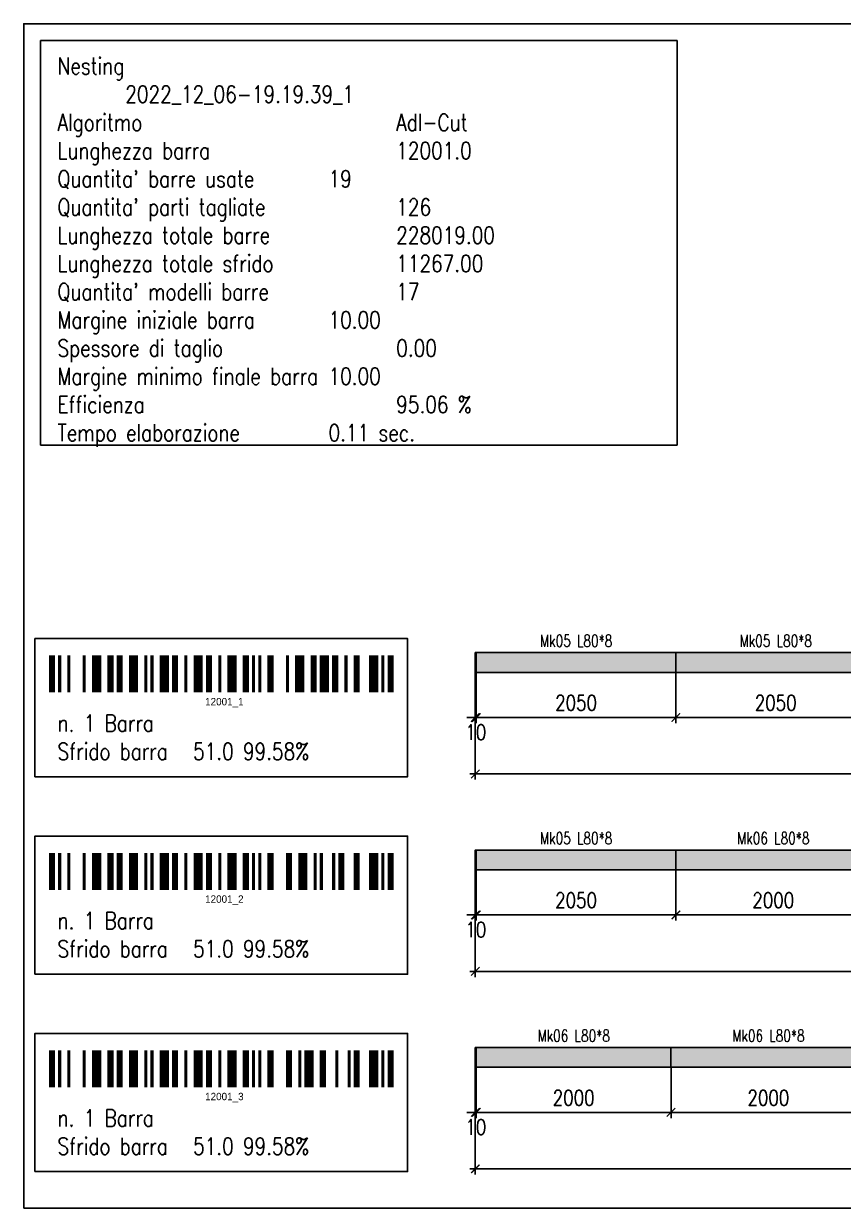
# Model space of a CAD drawing. Header units: millimetres. Extents: x -56 to 421004, y -1 to 91234.
# Drawn here: x 201349 to 209766, y 78990 to 91165 of the extents above; entities that cross this region are included whole.
import ezdxf
from ezdxf.enums import TextEntityAlignment as Align

# ---------------------------------------------------------------- set-up
doc = ezdxf.new("R2010")
doc.units = ezdxf.units.MM
doc.styles.add('EasyCutStyle', font='romans.shx', dxfattribs={"width": 0.8})
doc.styles.add('EasyCutStyleOptimezeBars', font='Romans.shx', dxfattribs={"width": 0.8})
doc.dimstyles.new('EasyCutDimOptimezeBars', dxfattribs={"dimscale": 57.971, "dimtxt": 2.7, "dimasz": 1.5, "dimexe": 1, "dimexo": 0, "dimgap": 1.25, "dimtad": 1, "dimdec": 1, "dimrnd": 0.5, "dimzin": 12, "dimdsep": 46, "dimtxsty": 'EasyCutStyleOptimezeBars', "dimblk": 'ARCHTICK', "dimblk1": 'ARCHTICK', "dimblk2": 'ARCHTICK', "dimcen": 1, "dimdle": 1, "dimclrd": 1, "dimclre": 1, "dimclrt": 3, "dimadec": 3, "dimazin": 0, "dimtfac": 1, "dimtdec": 1, "dimtix": 1, "dimtmove": 0, "dimatfit": 3, "dimfxl": 1, "dimtfill": 1, "dimtolj": 1, "dimtzin": 0, "dimarcsym": 0})

# ---------------------------------------------------------------- blocks, each defined once
blk = doc.blocks.new('BARCODE128_12001_1')
at = {"linetype": 'Continuous'}
for points, const_width in [([(1, 0), (1, 12)], 2), ([(3.5, 0), (3.5, 12)], 1), ([(6.5, 0), (6.5, 12)], 1), ([(11.5, 0), (11.5, 12)], 1), ([(15.5, 0), (15.5, 12)], 3), ([(20, 0), (20, 12)], 2), ([(23, 0), (23, 12)], 2), ([(27.5, 0), (27.5, 12)], 3), ([(31.5, 0), (31.5, 12)], 1), ([(33.5, 0), (33.5, 12)], 1), ([(37.5, 0), (37.5, 12)], 3), ([(41, 0), (41, 12)], 2), ([(44.5, 0), (44.5, 12)], 1), ([(48.5, 0), (48.5, 12)], 3), ([(52, 0), (52, 12)], 2), ([(55.5, 0), (55.5, 12)], 1), ([(59.5, 0), (59.5, 12)], 3), ([(64, 0), (64, 12)], 2), ([(66.5, 0), (66.5, 12)], 1), ([(68.5, 0), (68.5, 12)], 1), ([(72, 0), (72, 12)], 2), ([(77.5, 0), (77.5, 12)], 1), ([(81.5, 0), (81.5, 12)], 3), ([(86, 0), (86, 12)], 2), ([(89.5, 0), (89.5, 12)], 3), ([(93, 0), (93, 12)], 2), ([(96.5, 0), (96.5, 12)], 1), ([(100, 0), (100, 12)], 2), ([(105.5, 0), (105.5, 12)], 3), ([(108.5, 0), (108.5, 12)], 1), ([(111, 0), (111, 12)], 2)]:
    blk.add_lwpolyline(points, dxfattribs=dict(at, const_width=const_width))
blk.add_text('12001_1', height=2.4).set_placement((57, -4.2), align=Align.CENTER)
blk = doc.blocks.new('_ArchTick')
at = {"color": 0, "linetype": 'ByBlock', "const_width": 0.15}
blk.add_lwpolyline([(-0.5, -0.5), (0.5, 0.5)], dxfattribs=at)
blk = doc.blocks.new('*D1213')
at = {"color": 1, "lineweight": -2}
for p, q in [((205987, 84498), (205987, 83976)), ((205997, 84498), (205997, 83976)), ((205987, 84034), (205900, 84034)), ((205987, 84034), (205997, 84034)), ((205997, 84034), (206084, 84034))]:
    blk.add_line(p, q, dxfattribs=at)
at = {"layer": 'Defpoints', "color": 0}
for p in [(205987, 84498), (205997, 84498)]:
    blk.add_point(p, dxfattribs=at)
at = {"color": 1, "lineweight": -2, "xscale": 86.9637, "yscale": 86.9637, "zscale": 86.9637}
blk.add_blockref('_ArchTick', (205987, 84034), dxfattribs=at)
at = {"color": 1, "lineweight": -2, "xscale": 86.9637, "yscale": 86.9637, "zscale": 86.9637, "rotation": 180}
blk.add_blockref('_ArchTick', (205997, 84034), dxfattribs=at)
at = {"color": 3, "char_height": 156.5, "attachment_point": 5, "style": 'EasyCutStyleOptimezeBars', "bg_fill": 3, "box_fill_scale": 1.1, "bg_fill_color": 256, "bg_fill_true_color": 13158600}
for s, insert, bg_fill_transparency in [('\\A1;', (205992, 84237), 10860080), ('\\A1;10', (205992, 83883), 3562700)]:
    blk.add_mtext(s, dxfattribs=dict(at, insert=insert, bg_fill_transparency=bg_fill_transparency))
at = {"layer": 'Defpoints', "color": 0}
blk.add_point((205997, 84034), dxfattribs=at)
blk = doc.blocks.new('*D1214')
at = {"color": 1, "lineweight": -2}
for p, q in [((205997, 84498), (205997, 83976)), ((208047, 84498), (208047, 83976)), ((205939, 84034), (208105, 84034))]:
    blk.add_line(p, q, dxfattribs=at)
at = {"layer": 'Defpoints', "color": 0}
for p in [(205997, 84498), (208047, 84498), (208047, 84034)]:
    blk.add_point(p, dxfattribs=at)
at = {"color": 1, "lineweight": -2, "xscale": 86.9637, "yscale": 86.9637, "zscale": 86.9637, "rotation": 180}
blk.add_blockref('_ArchTick', (205997, 84034), dxfattribs=at)
at = {"color": 1, "lineweight": -2, "xscale": 86.9637, "yscale": 86.9637, "zscale": 86.9637}
blk.add_blockref('_ArchTick', (208047, 84034), dxfattribs=at)
at = {"color": 3, "insert": (207022, 84185), "char_height": 156.5, "attachment_point": 5, "style": 'EasyCutStyleOptimezeBars', "bg_fill": 3, "box_fill_scale": 1.1, "bg_fill_color": 256, "bg_fill_true_color": 13158600, "bg_fill_transparency": 0}
blk.add_mtext('\\A1;2050', dxfattribs=at)
blk = doc.blocks.new('*D1215')
at = {"color": 1, "lineweight": -2}
for p, q in [((208047, 84498), (208047, 83976)), ((210097, 84498), (210097, 83976)), ((207989, 84034), (210155, 84034))]:
    blk.add_line(p, q, dxfattribs=at)
at = {"layer": 'Defpoints', "color": 0}
for p in [(208047, 84498), (210097, 84498), (210097, 84034)]:
    blk.add_point(p, dxfattribs=at)
at = {"color": 1, "lineweight": -2, "xscale": 86.9637, "yscale": 86.9637, "zscale": 86.9637, "rotation": 180}
blk.add_blockref('_ArchTick', (208047, 84034), dxfattribs=at)
at = {"color": 1, "lineweight": -2, "xscale": 86.9637, "yscale": 86.9637, "zscale": 86.9637}
blk.add_blockref('_ArchTick', (210097, 84034), dxfattribs=at)
at = {"color": 3, "insert": (209072, 84185), "char_height": 156.5, "attachment_point": 5, "style": 'EasyCutStyleOptimezeBars', "bg_fill": 3, "box_fill_scale": 1.1, "bg_fill_color": 256, "bg_fill_true_color": 13158600, "bg_fill_transparency": 6263688}
blk.add_mtext('\\A1;2050', dxfattribs=at)
blk = doc.blocks.new('*D1221')
at = {"color": 1, "lineweight": -2}
for p, q in [((205987, 84498), (205987, 83396)), ((217988, 84498), (217988, 83396)), ((205929, 83454), (218046, 83454))]:
    blk.add_line(p, q, dxfattribs=at)
at = {"layer": 'Defpoints', "color": 0}
for p in [(205987, 84498), (217988, 84498), (217988, 83454)]:
    blk.add_point(p, dxfattribs=at)
at = {"color": 1, "lineweight": -2, "xscale": 86.9637, "yscale": 86.9637, "zscale": 86.9637, "rotation": 180}
blk.add_blockref('_ArchTick', (205987, 83454), dxfattribs=at)
at = {"color": 1, "lineweight": -2, "xscale": 86.9637, "yscale": 86.9637, "zscale": 86.9637}
blk.add_blockref('_ArchTick', (217988, 83454), dxfattribs=at)
at = {"color": 3, "insert": (211987, 83605), "char_height": 156.5, "attachment_point": 5, "style": 'EasyCutStyleOptimezeBars', "bg_fill": 3, "box_fill_scale": 1.1, "bg_fill_color": 256, "bg_fill_true_color": 13158600, "bg_fill_transparency": 5176336}
blk.add_mtext('\\A1;12001', dxfattribs=at)
blk = doc.blocks.new('BARCODE128_12001_2')
at = {"linetype": 'Continuous'}
for points, const_width in [([(1, 0), (1, 12)], 2), ([(3.5, 0), (3.5, 12)], 1), ([(6.5, 0), (6.5, 12)], 1), ([(11.5, 0), (11.5, 12)], 1), ([(15.5, 0), (15.5, 12)], 3), ([(20, 0), (20, 12)], 2), ([(23, 0), (23, 12)], 2), ([(27.5, 0), (27.5, 12)], 3), ([(31.5, 0), (31.5, 12)], 1), ([(33.5, 0), (33.5, 12)], 1), ([(37.5, 0), (37.5, 12)], 3), ([(41, 0), (41, 12)], 2), ([(44.5, 0), (44.5, 12)], 1), ([(48.5, 0), (48.5, 12)], 3), ([(52, 0), (52, 12)], 2), ([(55.5, 0), (55.5, 12)], 1), ([(59.5, 0), (59.5, 12)], 3), ([(64, 0), (64, 12)], 2), ([(66.5, 0), (66.5, 12)], 1), ([(68.5, 0), (68.5, 12)], 1), ([(72, 0), (72, 12)], 2), ([(78, 0), (78, 12)], 2), ([(82.5, 0), (82.5, 12)], 3), ([(86.5, 0), (86.5, 12)], 1), ([(88.5, 0), (88.5, 12)], 1), ([(92.5, 0), (92.5, 12)], 1), ([(95, 0), (95, 12)], 2), ([(100, 0), (100, 12)], 2), ([(105.5, 0), (105.5, 12)], 3), ([(108.5, 0), (108.5, 12)], 1), ([(111, 0), (111, 12)], 2)]:
    blk.add_lwpolyline(points, dxfattribs=dict(at, const_width=const_width))
blk.add_text('12001_2', height=2.4).set_placement((57, -4.2), align=Align.CENTER)
blk = doc.blocks.new('*D1222')
at = {"color": 1, "lineweight": -2}
for p, q in [((205987, 82469), (205987, 81947)), ((205997, 82469), (205997, 81947)), ((205987, 82005), (205900, 82005)), ((205987, 82005), (205997, 82005)), ((205997, 82005), (206084, 82005))]:
    blk.add_line(p, q, dxfattribs=at)
at = {"layer": 'Defpoints', "color": 0}
for p in [(205987, 82469), (205997, 82469)]:
    blk.add_point(p, dxfattribs=at)
at = {"color": 1, "lineweight": -2, "xscale": 86.9637, "yscale": 86.9637, "zscale": 86.9637}
blk.add_blockref('_ArchTick', (205987, 82005), dxfattribs=at)
at = {"color": 1, "lineweight": -2, "xscale": 86.9637, "yscale": 86.9637, "zscale": 86.9637, "rotation": 180}
blk.add_blockref('_ArchTick', (205997, 82005), dxfattribs=at)
at = {"color": 3, "char_height": 156.5, "attachment_point": 5, "style": 'EasyCutStyleOptimezeBars', "bg_fill": 3, "box_fill_scale": 1.1, "bg_fill_color": 256, "bg_fill_true_color": 13158600, "bg_fill_transparency": 0}
for s, insert in [('\\A1;', (205992, 82208)), ('\\A1;10', (205992, 81854))]:
    blk.add_mtext(s, dxfattribs=dict(at, insert=insert))
at = {"layer": 'Defpoints', "color": 0}
blk.add_point((205997, 82005), dxfattribs=at)
blk = doc.blocks.new('*D1223')
at = {"color": 1, "lineweight": -2}
for p, q in [((205997, 82469), (205997, 81947)), ((208047, 82469), (208047, 81947)), ((205939, 82005), (208105, 82005))]:
    blk.add_line(p, q, dxfattribs=at)
at = {"layer": 'Defpoints', "color": 0}
for p in [(205997, 82469), (208047, 82469), (208047, 82005)]:
    blk.add_point(p, dxfattribs=at)
at = {"color": 1, "lineweight": -2, "xscale": 86.9637, "yscale": 86.9637, "zscale": 86.9637, "rotation": 180}
blk.add_blockref('_ArchTick', (205997, 82005), dxfattribs=at)
at = {"color": 1, "lineweight": -2, "xscale": 86.9637, "yscale": 86.9637, "zscale": 86.9637}
blk.add_blockref('_ArchTick', (208047, 82005), dxfattribs=at)
at = {"color": 3, "insert": (207022, 82156), "char_height": 156.5, "attachment_point": 5, "style": 'EasyCutStyleOptimezeBars', "bg_fill": 3, "box_fill_scale": 1.1, "bg_fill_color": 256, "bg_fill_true_color": 13158600, "bg_fill_transparency": 10848212}
blk.add_mtext('\\A1;2050', dxfattribs=at)
blk = doc.blocks.new('*D1224')
at = {"color": 1, "lineweight": -2}
for p, q in [((208047, 82469), (208047, 81947)), ((210047, 82469), (210047, 81947)), ((207989, 82005), (210105, 82005))]:
    blk.add_line(p, q, dxfattribs=at)
at = {"layer": 'Defpoints', "color": 0}
for p in [(208047, 82469), (210047, 82469), (210047, 82005)]:
    blk.add_point(p, dxfattribs=at)
at = {"color": 1, "lineweight": -2, "xscale": 86.9637, "yscale": 86.9637, "zscale": 86.9637, "rotation": 180}
blk.add_blockref('_ArchTick', (208047, 82005), dxfattribs=at)
at = {"color": 1, "lineweight": -2, "xscale": 86.9637, "yscale": 86.9637, "zscale": 86.9637}
blk.add_blockref('_ArchTick', (210047, 82005), dxfattribs=at)
at = {"color": 3, "insert": (209047, 82156), "char_height": 156.5, "attachment_point": 5, "style": 'EasyCutStyleOptimezeBars', "bg_fill": 3, "box_fill_scale": 1.1, "bg_fill_color": 256, "bg_fill_true_color": 13158600, "bg_fill_transparency": 3145728}
blk.add_mtext('\\A1;2000', dxfattribs=at)
blk = doc.blocks.new('*D1230')
at = {"color": 1, "lineweight": -2}
for p, q in [((205987, 82469), (205987, 81367)), ((217988, 82469), (217988, 81367)), ((205929, 81425), (218046, 81425))]:
    blk.add_line(p, q, dxfattribs=at)
at = {"layer": 'Defpoints', "color": 0}
for p in [(205987, 82469), (217988, 82469), (217988, 81425)]:
    blk.add_point(p, dxfattribs=at)
at = {"color": 1, "lineweight": -2, "xscale": 86.9637, "yscale": 86.9637, "zscale": 86.9637, "rotation": 180}
blk.add_blockref('_ArchTick', (205987, 81425), dxfattribs=at)
at = {"color": 1, "lineweight": -2, "xscale": 86.9637, "yscale": 86.9637, "zscale": 86.9637}
blk.add_blockref('_ArchTick', (217988, 81425), dxfattribs=at)
at = {"color": 3, "insert": (211987, 81576), "char_height": 156.5, "attachment_point": 5, "style": 'EasyCutStyleOptimezeBars', "bg_fill": 3, "box_fill_scale": 1.1, "bg_fill_color": 256, "bg_fill_true_color": 13158600, "bg_fill_transparency": 4837208}
blk.add_mtext('\\A1;12001', dxfattribs=at)
blk = doc.blocks.new('BARCODE128_12001_3')
at = {"linetype": 'Continuous'}
for points, const_width in [([(1, 0), (1, 12)], 2), ([(3.5, 0), (3.5, 12)], 1), ([(6.5, 0), (6.5, 12)], 1), ([(11.5, 0), (11.5, 12)], 1), ([(15.5, 0), (15.5, 12)], 3), ([(20, 0), (20, 12)], 2), ([(23, 0), (23, 12)], 2), ([(27.5, 0), (27.5, 12)], 3), ([(31.5, 0), (31.5, 12)], 1), ([(33.5, 0), (33.5, 12)], 1), ([(37.5, 0), (37.5, 12)], 3), ([(41, 0), (41, 12)], 2), ([(44.5, 0), (44.5, 12)], 1), ([(48.5, 0), (48.5, 12)], 3), ([(52, 0), (52, 12)], 2), ([(55.5, 0), (55.5, 12)], 1), ([(59.5, 0), (59.5, 12)], 3), ([(64, 0), (64, 12)], 2), ([(66.5, 0), (66.5, 12)], 1), ([(68.5, 0), (68.5, 12)], 1), ([(72, 0), (72, 12)], 2), ([(78, 0), (78, 12)], 2), ([(81.5, 0), (81.5, 12)], 1), ([(84.5, 0), (84.5, 12)], 3), ([(89, 0), (89, 12)], 2), ([(93.5, 0), (93.5, 12)], 1), ([(97.5, 0), (97.5, 12)], 1), ([(100, 0), (100, 12)], 2), ([(105.5, 0), (105.5, 12)], 3), ([(108.5, 0), (108.5, 12)], 1), ([(111, 0), (111, 12)], 2)]:
    blk.add_lwpolyline(points, dxfattribs=dict(at, const_width=const_width))
blk.add_text('12001_3', height=2.4).set_placement((57, -4.2), align=Align.CENTER)
blk = doc.blocks.new('*D1231')
at = {"color": 1, "lineweight": -2}
for p, q in [((205987, 80439), (205987, 79918)), ((205997, 80439), (205997, 79918)), ((205987, 79976), (205900, 79976)), ((205987, 79976), (205997, 79976)), ((205997, 79976), (206084, 79976))]:
    blk.add_line(p, q, dxfattribs=at)
at = {"layer": 'Defpoints', "color": 0}
for p in [(205987, 80439), (205997, 80439)]:
    blk.add_point(p, dxfattribs=at)
at = {"color": 1, "lineweight": -2, "xscale": 86.9637, "yscale": 86.9637, "zscale": 86.9637}
blk.add_blockref('_ArchTick', (205987, 79976), dxfattribs=at)
at = {"color": 1, "lineweight": -2, "xscale": 86.9637, "yscale": 86.9637, "zscale": 86.9637, "rotation": 180}
blk.add_blockref('_ArchTick', (205997, 79976), dxfattribs=at)
at = {"color": 3, "char_height": 156.5, "attachment_point": 5, "style": 'EasyCutStyleOptimezeBars', "bg_fill": 3, "box_fill_scale": 1.1, "bg_fill_color": 256, "bg_fill_true_color": 13158600}
for s, insert, bg_fill_transparency in [('\\A1;', (205992, 80179), 5558076), ('\\A1;10', (205992, 79825), 5567644)]:
    blk.add_mtext(s, dxfattribs=dict(at, insert=insert, bg_fill_transparency=bg_fill_transparency))
at = {"layer": 'Defpoints', "color": 0}
blk.add_point((205997, 79976), dxfattribs=at)
blk = doc.blocks.new('*D1232')
at = {"color": 1, "lineweight": -2}
for p, q in [((205997, 80439), (205997, 79918)), ((207997, 80439), (207997, 79918)), ((205939, 79976), (208055, 79976))]:
    blk.add_line(p, q, dxfattribs=at)
at = {"layer": 'Defpoints', "color": 0}
for p in [(205997, 80439), (207997, 80439), (207997, 79976)]:
    blk.add_point(p, dxfattribs=at)
at = {"color": 1, "lineweight": -2, "xscale": 86.9637, "yscale": 86.9637, "zscale": 86.9637, "rotation": 180}
blk.add_blockref('_ArchTick', (205997, 79976), dxfattribs=at)
at = {"color": 1, "lineweight": -2, "xscale": 86.9637, "yscale": 86.9637, "zscale": 86.9637}
blk.add_blockref('_ArchTick', (207997, 79976), dxfattribs=at)
at = {"color": 3, "insert": (206997, 80126), "char_height": 156.5, "attachment_point": 5, "style": 'EasyCutStyleOptimezeBars', "bg_fill": 3, "box_fill_scale": 1.1, "bg_fill_color": 256, "bg_fill_true_color": 13158600, "bg_fill_transparency": 4259909}
blk.add_mtext('\\A1;2000', dxfattribs=at)
blk = doc.blocks.new('*D1233')
at = {"color": 1, "lineweight": -2}
for p, q in [((207997, 80439), (207997, 79918)), ((209997, 80439), (209997, 79918)), ((207939, 79976), (210055, 79976))]:
    blk.add_line(p, q, dxfattribs=at)
at = {"layer": 'Defpoints', "color": 0}
for p in [(207997, 80439), (209997, 80439), (209997, 79976)]:
    blk.add_point(p, dxfattribs=at)
at = {"color": 1, "lineweight": -2, "xscale": 86.9637, "yscale": 86.9637, "zscale": 86.9637, "rotation": 180}
blk.add_blockref('_ArchTick', (207997, 79976), dxfattribs=at)
at = {"color": 1, "lineweight": -2, "xscale": 86.9637, "yscale": 86.9637, "zscale": 86.9637}
blk.add_blockref('_ArchTick', (209997, 79976), dxfattribs=at)
at = {"color": 3, "insert": (208997, 80126), "char_height": 156.5, "attachment_point": 5, "style": 'EasyCutStyleOptimezeBars', "bg_fill": 3, "box_fill_scale": 1.1, "bg_fill_color": 256, "bg_fill_true_color": 13158600, "bg_fill_transparency": 8278514}
blk.add_mtext('\\A1;2000', dxfattribs=at)
blk = doc.blocks.new('*D1239')
at = {"color": 1, "lineweight": -2}
for p, q in [((205987, 80439), (205987, 79338)), ((217988, 80439), (217988, 79338)), ((205929, 79396), (218046, 79396))]:
    blk.add_line(p, q, dxfattribs=at)
at = {"layer": 'Defpoints', "color": 0}
for p in [(205987, 80439), (217988, 80439), (217988, 79396)]:
    blk.add_point(p, dxfattribs=at)
at = {"color": 1, "lineweight": -2, "xscale": 86.9637, "yscale": 86.9637, "zscale": 86.9637, "rotation": 180}
blk.add_blockref('_ArchTick', (205987, 79396), dxfattribs=at)
at = {"color": 1, "lineweight": -2, "xscale": 86.9637, "yscale": 86.9637, "zscale": 86.9637}
blk.add_blockref('_ArchTick', (217988, 79396), dxfattribs=at)
at = {"color": 3, "insert": (211987, 79547), "char_height": 156.5, "attachment_point": 5, "style": 'EasyCutStyleOptimezeBars', "bg_fill": 3, "box_fill_scale": 1.1, "bg_fill_color": 256, "bg_fill_true_color": 13158600, "bg_fill_transparency": 6273492}
blk.add_mtext('\\A1;12001', dxfattribs=at)

msp = doc.modelspace()

# ---------------------------------------------------------------- linework, layer by layer
at = {"color": 231, "true_color": 0xfd58be}
for points in [[(205986.62, 84497.75), (217987.62, 84497.75), (217987.62, 84700.67), (205986.62, 84700.67)], [(205986.62, 82468.6), (217987.62, 82468.6), (217987.62, 82671.51), (205986.62, 82671.51)], [(205986.62, 80439.45), (217987.62, 80439.45), (217987.62, 80642.36), (205986.62, 80642.36)]]:
    msp.add_lwpolyline(points, close=True, dxfattribs=at)
at = {"color": 7}
for points in [[(205996.62, 84497.75), (208046.62, 84497.75), (208046.62, 84700.67), (205996.62, 84700.67)], [(208046.62, 84497.75), (210096.62, 84497.75), (210096.62, 84700.67), (208046.62, 84700.67)], [(205996.62, 82468.6), (208046.62, 82468.6), (208046.62, 82671.51), (205996.62, 82671.51)], [(208046.62, 82468.6), (210046.62, 82468.6), (210046.62, 82671.51), (208046.62, 82671.51)], [(205996.62, 80439.45), (207996.62, 80439.45), (207996.62, 80642.36), (205996.62, 80642.36)], [(207996.62, 80439.45), (209996.62, 80439.45), (209996.62, 80642.36), (207996.62, 80642.36)]]:
    msp.add_lwpolyline(points, close=True, dxfattribs=at)
at = {"color": 54, "true_color": 0xa29717}
for points in [[(205996.62, 84497.75), (208046.62, 84497.75), (205996.62, 84700.67), (208046.62, 84700.67)], [(208046.62, 84497.75), (210096.62, 84497.75), (208046.62, 84700.67), (210096.62, 84700.67)], [(205996.62, 82468.6), (208046.62, 82468.6), (205996.62, 82671.51), (208046.62, 82671.51)]]:
    msp.add_solid(points, dxfattribs=at)
at = {"color": 54, "true_color": 0xa19317}
for points in [[(208046.62, 82468.6), (210046.62, 82468.6), (208046.62, 82671.51), (210046.62, 82671.51)], [(205996.62, 80439.45), (207996.62, 80439.45), (205996.62, 80642.36), (207996.62, 80642.36)], [(207996.62, 80439.45), (209996.62, 80439.45), (207996.62, 80642.36), (209996.62, 80642.36)]]:
    msp.add_solid(points, dxfattribs=at)

# ---------------------------------------------------------------- texts
at = {"style": 'EasyCutStyle', "width": 0.75}
for s, p in [('Mk05 L80*8', (207022.62, 84761.54)), ('Mk05 L80*8', (209072.62, 84761.54)), ('Mk05 L80*8', (207022.62, 82732.39)), ('Mk06 L80*8', (209047.62, 82732.39)), ('Mk06 L80*8', (206997.62, 80703.24)), ('Mk06 L80*8', (208997.62, 80703.24))]:
    msp.add_text(s, height=121.749, dxfattribs=at).set_placement(p, align=Align.CENTER)
at = {"color": 71, "insert": (201696.41, 90817.11), "char_height": 173.9274, "attachment_point": 1, "bg_fill": 3, "box_fill_scale": 1.5, "bg_fill_color": 9, "bg_fill_transparency": 6763716}
msp.add_mtext("{\\Fromans|c0;\\W0.8;\\C2;Nesting^I^I^I^I\\C7;2022_12_06-19.19.39_1^J\\C3;Algoritmo^I^I^I^I\\C7;Adl-Cut^J\\C1;Lunghezza barra^I^I^I\\C7;12001.0^J\\C1;Quantita' barre usate^I^I\\C7;19^J\\C1;Quantita' parti tagliate^I^I\\C7;126^J\\C1;Lunghezza totale barre^I^I\\C7;228019.00^J\\C1;Lunghezza totale sfrido^I^I\\C7;11267.00^J\\C1;Quantita' modelli barre^I^I\\C7;17^J\\C1;Margine iniziale barra^I^I\\C7;10.00^J\\C1;Spessore di taglio^I^I^I\\C7;0.00^J\\C1;Margine minimo finale barra^I\\C7;10.00^J\\C1;Efficienza^I^I^I^I\\C7;95.06 %^J\\C1;Tempo elaborazione^I^I\\C7;0.11 sec.", dxfattribs=at)

# ---------------------------------------------------------------- next in the draw order: linework, layer by layer
at = {"color": 5}
for points in [[(201348.56, 78990.05), (218567.37, 78990.05), (218567.37, 91164.97), (201348.56, 91164.97)], [(201522.49, 86833.35), (208058.84, 86833.35), (208058.84, 90991.04), (201522.49, 90991.04)]]:
    msp.add_lwpolyline(points, close=True, dxfattribs=at)

# ---------------------------------------------------------------- next in the draw order: texts
at = {"color": 71, "char_height": 173.9274, "attachment_point": 1, "bg_fill": 2}
for insert in [(201696.41, 84062.93), (201696.41, 82033.78), (201696.41, 80004.63)]:
    msp.add_mtext('{\\Fromans|c0;\\W0.8;\\C2;n. 1 Barra^J\\C1;Sfrido barra^I\\C7;51.0 99.58%', dxfattribs=dict(at, insert=insert))

# ---------------------------------------------------------------- next in the draw order: dimensions: what is measured, and where the dimension line sits
for base, p1, p2, picture, middle in [((205996.62, 84033.94), (205986.62, 84497.75), (205996.62, 84497.75), '*D1213', (205991.62, 84033.94)), ((205996.62, 82004.79), (205986.62, 82468.6), (205996.62, 82468.6), '*D1222', (205991.62, 82004.79)), ((205996.62, 79975.64), (205986.62, 80439.45), (205996.62, 80439.45), '*D1231', (205991.62, 79975.64))]:
    dim = msp.add_linear_dim(base=base, p1=p1, p2=p2, text='\\X<>', dimstyle='EasyCutDimOptimezeBars', override={"dimscale": 57.9758})
    dim.commit()
    dim.dimension.update_dxf_attribs({"geometry": picture, "text_midpoint": middle})

# ---------------------------------------------------------------- next in the draw order: linework, layer by layer
at = {"color": 5}
for points in [[(201464.51, 83425.2), (205290.91, 83425.2), (205290.91, 84845.61), (201464.51, 84845.61)], [(201464.51, 81396.05), (205290.91, 81396.05), (205290.91, 82816.45), (201464.51, 82816.45)], [(201464.51, 79366.89), (205290.91, 79366.89), (205290.91, 80787.3), (201464.51, 80787.3)]]:
    msp.add_lwpolyline(points, close=True, dxfattribs=at)

# ---------------------------------------------------------------- next in the draw order: block references
at = {"xscale": 31.62316363636637, "yscale": 31.62316363636637, "zscale": 31.62316363636364}
for name, p in [('BARCODE128_12001_1', (201606.81, 84292.2)), ('BARCODE128_12001_2', (201606.81, 82263.05)), ('BARCODE128_12001_3', (201606.81, 80233.89))]:
    msp.add_blockref(name, p, dxfattribs=at)

# ---------------------------------------------------------------- next in the draw order: dimensions: what is measured, and where the dimension line sits
for base, p1, p2, picture, middle in [((208046.62, 84033.94), (205996.62, 84497.75), (208046.62, 84497.75), '*D1214', (207021.62, 84184.68)), ((208046.62, 82004.79), (205996.62, 82468.6), (208046.62, 82468.6), '*D1223', (207021.62, 82155.53)), ((207996.62, 79975.64), (205996.62, 80439.45), (207996.62, 80439.45), '*D1232', (206996.62, 80126.38))]:
    dim = msp.add_linear_dim(base=base, p1=p1, p2=p2, dimstyle='EasyCutDimOptimezeBars', override={"dimscale": 57.9758, "dimtad": 1})
    dim.commit()
    dim.dimension.update_dxf_attribs({"geometry": picture, "text_midpoint": middle})

# ---------------------------------------------------------------- next in the draw order: dimensions: what is measured, and where the dimension line sits
for base, p1, p2, picture, middle in [((210096.62, 84033.94), (208046.62, 84497.75), (210096.62, 84497.75), '*D1215', (209071.62, 84184.68)), ((210046.62, 82004.79), (208046.62, 82468.6), (210046.62, 82468.6), '*D1224', (209046.62, 82155.53)), ((209996.62, 79975.64), (207996.62, 80439.45), (209996.62, 80439.45), '*D1233', (208996.62, 80126.38))]:
    dim = msp.add_linear_dim(base=base, p1=p1, p2=p2, dimstyle='EasyCutDimOptimezeBars', override={"dimscale": 57.9758, "dimtad": 1})
    dim.commit()
    dim.dimension.update_dxf_attribs({"geometry": picture, "text_midpoint": middle})

# ---------------------------------------------------------------- next in the draw order: dimensions: what is measured, and where the dimension line sits
for base, p1, p2, picture, middle in [((217987.62, 83454.19), (205986.62, 84497.75), (217987.62, 84497.75), '*D1221', (211987.12, 83604.92)), ((217987.62, 81425.03), (205986.62, 82468.6), (217987.62, 82468.6), '*D1230', (211987.12, 81575.77)), ((217987.62, 79395.88), (205986.62, 80439.45), (217987.62, 80439.45), '*D1239', (211987.12, 79546.62))]:
    dim = msp.add_linear_dim(base=base, p1=p1, p2=p2, dimstyle='EasyCutDimOptimezeBars', override={"dimscale": 57.9758, "dimtad": 1})
    dim.commit()
    dim.dimension.update_dxf_attribs({"geometry": picture, "text_midpoint": middle})

doc.saveas('drawing.dxf')
